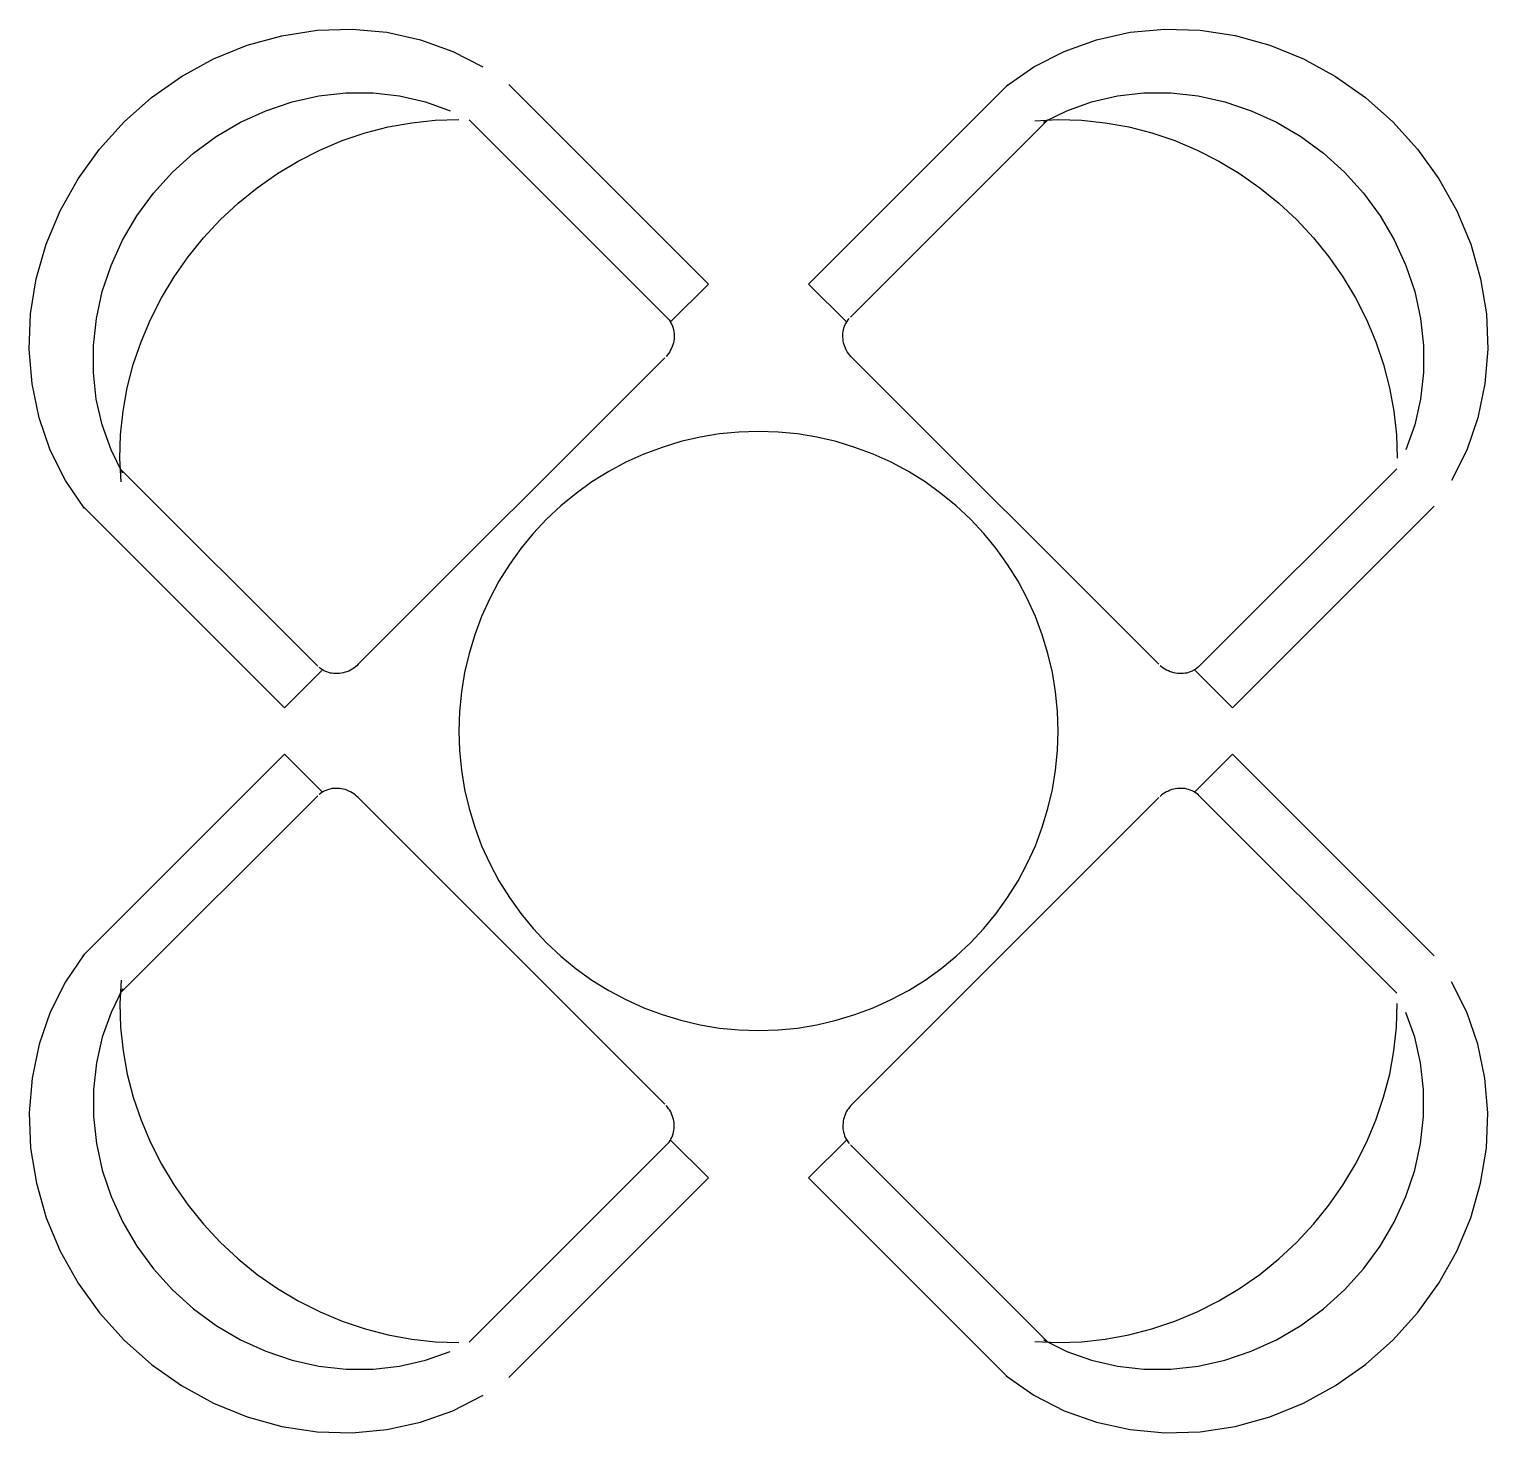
# Model space of a CAD drawing. Extents: x -81148 to 10972, y -53931 to 52487.
# Drawn here: x -23545 to -22085, y -26847 to -25442 of the extents above; entities that cross this region are included whole.
import ezdxf

# ---------------------------------------------------------------- set-up
doc = ezdxf.new("R2010")
doc.units = 0
doc.layers.get('0').update_dxf_attribs({"linetype": 'CONTINUOUS'})

msp = doc.modelspace()

# ---------------------------------------------------------------- linework, layer by layer
for p, q in [((-23326.9, -25457.7), (-23292.3, -25448.2)), ((-23292.3, -25448.2), (-23257, -25442.8)), ((-23257, -25442.8), (-23221.8, -25441.7)), ((-23221.8, -25441.7), (-23187, -25444.8)), ((-23187, -25444.8), (-23153.3, -25452.3)), ((-23153.3, -25452.3), (-23121.1, -25463.9)), ((-22508.9, -25463.9), (-22476.7, -25452.3)), ((-22476.7, -25452.3), (-22443, -25444.8)), ((-22443, -25444.8), (-22408.2, -25441.6)), ((-22408.2, -25441.6), (-22373, -25442.8)), ((-22373, -25442.8), (-22337.8, -25448.1)), ((-22337.8, -25448.1), (-22303.1, -25457.7)), ((-23360.6, -25471.4), (-23326.9, -25457.7)), ((-23121.1, -25463.9), (-23090.9, -25479.4)), ((-22539.2, -25479.4), (-22508.9, -25463.9)), ((-22303.1, -25457.7), (-22269.5, -25471.4)), ((-23392.6, -25488.9), (-23360.6, -25471.4)), ((-22566.9, -25498.7), (-22539.2, -25479.4)), ((-22269.5, -25471.4), (-22237.4, -25488.9)), ((-23422.6, -25510), (-23392.6, -25488.9)), ((-22237.4, -25488.9), (-22207.4, -25510)), ((-23450.2, -25534.4), (-23422.6, -25510)), ((-23282, -25514.5), (-23255.1, -25508.5)), ((-23255.1, -25508.5), (-23228, -25505.5)), ((-23228, -25505.5), (-23200.9, -25505.5)), ((-23200.9, -25505.5), (-23174.3, -25508.5)), ((-23174.3, -25508.5), (-23148.5, -25514.5)), ((-22865.2, -25697), (-23065.1, -25497.1)), ((-22764.8, -25697), (-22564.9, -25497.1)), ((-22481.5, -25514.4), (-22455.7, -25508.5)), ((-22455.7, -25508.5), (-22429.1, -25505.5)), ((-22429.1, -25505.5), (-22402.1, -25505.5)), ((-22402.1, -25505.5), (-22375, -25508.5)), ((-22375, -25508.5), (-22348.1, -25514.5)), ((-22207.4, -25510), (-22179.9, -25534.4)), ((-23333.7, -25534.9), (-23308.3, -25523.3)), ((-23308.3, -25523.3), (-23282, -25514.5)), ((-23148.5, -25514.5), (-23123.7, -25523.3)), ((-22529.8, -25534.9), (-22506.3, -25523.3)), ((-22506.3, -25523.3), (-22481.5, -25514.4)), ((-22348.1, -25514.5), (-22321.8, -25523.3)), ((-22321.8, -25523.3), (-22296.3, -25534.9)), ((-23474.8, -25561.7), (-23450.2, -25534.4)), ((-23357.9, -25549.1), (-23333.7, -25534.9)), ((-23208.8, -25545.6), (-23185.6, -25539.6)), ((-23185.6, -25539.6), (-23162.1, -25535.3)), ((-23162.1, -25535.3), (-23138.6, -25532.9)), ((-23138.6, -25532.9), (-23115, -25532.2)), ((-22907, -25730.1), (-23104.7, -25532.4)), ((-22723, -25730.1), (-22525.4, -25532.4)), ((-22538.4, -25533.3), (-22515, -25532.2)), ((-22515, -25532.2), (-22491.5, -25532.8)), ((-22491.5, -25532.8), (-22467.9, -25535.3)), ((-22467.9, -25535.3), (-22444.4, -25539.6)), ((-22444.4, -25539.6), (-22421.2, -25545.6)), ((-22296.3, -25534.9), (-22272.1, -25549.1)), ((-22179.9, -25534.4), (-22155.2, -25561.7)), ((-23380.7, -25565.8), (-23357.9, -25549.1)), ((-23254.1, -25562.7), (-23231.7, -25553.3)), ((-23231.7, -25553.3), (-23208.8, -25545.6)), ((-22421.2, -25545.6), (-22398.3, -25553.3)), ((-22398.3, -25553.3), (-22376, -25562.7)), ((-22272.1, -25549.1), (-22249.3, -25565.8)), ((-23496.2, -25591.6), (-23474.8, -25561.7)), ((-23401.7, -25584.8), (-23380.7, -25565.8)), ((-23275.8, -25573.7), (-23254.1, -25562.7)), ((-22376, -25562.7), (-22354.2, -25573.7)), ((-22249.3, -25565.8), (-22228.4, -25584.8)), ((-22155.2, -25561.7), (-22133.8, -25591.6)), ((-23296.7, -25586.3), (-23275.8, -25573.7)), ((-22354.2, -25573.7), (-22333.3, -25586.3)), ((-23514, -25623.5), (-23496.2, -25591.6)), ((-23420.6, -25605.8), (-23401.7, -25584.8)), ((-23316.8, -25600.4), (-23296.7, -25586.3)), ((-22333.3, -25586.3), (-22313.2, -25600.4)), ((-22228.4, -25584.8), (-22209.4, -25605.8)), ((-22133.8, -25591.6), (-22116, -25623.5)), ((-23437.3, -25628.5), (-23420.6, -25605.8)), ((-23335.9, -25615.8), (-23316.8, -25600.4)), ((-22313.2, -25600.4), (-22294.1, -25615.8)), ((-22209.4, -25605.8), (-22192.7, -25628.5)), ((-23528, -25657), (-23514, -25623.5)), ((-23353.9, -25632.6), (-23335.9, -25615.8)), ((-22294.1, -25615.8), (-22276.1, -25632.6)), ((-22116, -25623.5), (-22102, -25657)), ((-23451.6, -25652.8), (-23437.3, -25628.5)), ((-23370.6, -25650.6), (-23353.9, -25632.6)), ((-22276.1, -25632.6), (-22259.4, -25650.5)), ((-22192.7, -25628.5), (-22178.5, -25652.7)), ((-23538, -25691.6), (-23528, -25657)), ((-23463.2, -25678.2), (-23451.6, -25652.8)), ((-23386.1, -25669.6), (-23370.6, -25650.6)), ((-22259.4, -25650.5), (-22243.9, -25669.6)), ((-22178.5, -25652.7), (-22166.9, -25678.2)), ((-22102, -25657), (-22092.1, -25691.6)), ((-23400.1, -25689.7), (-23386.1, -25669.6)), ((-22243.9, -25669.6), (-22229.9, -25689.7)), ((-23472, -25704.5), (-23463.2, -25678.2)), ((-22166.9, -25678.2), (-22158, -25704.5)), ((-23543.7, -25726.8), (-23538, -25691.6)), ((-23412.7, -25710.7), (-23400.1, -25689.7)), ((-22903, -25734.8), (-22865.2, -25697)), ((-22727, -25734.8), (-22764.8, -25697)), ((-22229.9, -25689.7), (-22217.3, -25710.7)), ((-22092.1, -25691.6), (-22086.3, -25726.8)), ((-23477.9, -25731.4), (-23472, -25704.5)), ((-23423.7, -25732.4), (-23412.7, -25710.7)), ((-22217.3, -25710.7), (-22206.3, -25732.4)), ((-22158, -25704.5), (-22152.1, -25731.4)), ((-23545.2, -25762.1), (-23543.7, -25726.8)), ((-22907, -25730.1), (-22905.7, -25731.4)), ((-22086.3, -25726.8), (-22084.9, -25762.1)), ((-23480.9, -25758.5), (-23477.9, -25731.4)), ((-23433.1, -25754.8), (-23423.7, -25732.4)), ((-22905.7, -25731.4), (-22904.6, -25732.8)), ((-22904.6, -25732.8), (-22903.6, -25734.3)), ((-22903.6, -25734.3), (-22902.7, -25735.9)), ((-22902.7, -25735.9), (-22901.8, -25737.5)), ((-22901.8, -25737.5), (-22901.1, -25739.2)), ((-22901.1, -25739.2), (-22900.6, -25740.9)), ((-22900.6, -25740.9), (-22900.1, -25742.7)), ((-22900.1, -25742.7), (-22899.7, -25744.5)), ((-22899.7, -25744.5), (-22899.5, -25746.3)), ((-22730.5, -25746.3), (-22730.3, -25744.5)), ((-22730.3, -25744.5), (-22729.9, -25742.7)), ((-22729.9, -25742.7), (-22729.5, -25740.9)), ((-22729.5, -25740.9), (-22728.9, -25739.2)), ((-22728.9, -25739.2), (-22728.2, -25737.5)), ((-22728.2, -25737.5), (-22727.4, -25735.9)), ((-22727.4, -25735.9), (-22726.4, -25734.3)), ((-22726.4, -25734.3), (-22725.4, -25732.8)), ((-22725.4, -25732.8), (-22724.3, -25731.4)), ((-22206.3, -25732.4), (-22196.9, -25754.8)), ((-22152.1, -25731.4), (-22149.1, -25758.5)), ((-23480.9, -25785.5), (-23480.9, -25758.5)), ((-23440.9, -25777.6), (-23433.1, -25754.8)), ((-22901.4, -25759.4), (-22902.1, -25761.2)), ((-22900.7, -25757.6), (-22901.4, -25759.4)), ((-22900.2, -25755.7), (-22900.7, -25757.6)), ((-22899.8, -25753.8), (-22900.2, -25755.7)), ((-22899.6, -25752), (-22899.8, -25753.8)), ((-22899.4, -25750.1), (-22899.6, -25752)), ((-22899.5, -25746.3), (-22899.4, -25748.2)), ((-22899.4, -25748.2), (-22899.4, -25750.1)), ((-22730.6, -25748.2), (-22730.5, -25746.3)), ((-22730.6, -25750.1), (-22730.6, -25748.2)), ((-22730.4, -25752), (-22730.6, -25750.1)), ((-22730.2, -25753.8), (-22730.4, -25752)), ((-22729.8, -25755.7), (-22730.2, -25753.8)), ((-22729.3, -25757.6), (-22729.8, -25755.7)), ((-22728.7, -25759.4), (-22729.3, -25757.6)), ((-22727.9, -25761.2), (-22728.7, -25759.4)), ((-22196.9, -25754.8), (-22189.2, -25777.6)), ((-22149.1, -25758.5), (-22149.1, -25785.5)), ((-23542.3, -25796.9), (-23545.2, -25762.1)), ((-23215.7, -26077.7), (-22908.7, -25770.8)), ((-22906.1, -25767.8), (-22907.4, -25769.3)), ((-22905, -25766.3), (-22906.1, -25767.8)), ((-22903.9, -25764.6), (-22905, -25766.3)), ((-22903, -25762.9), (-22903.9, -25764.6)), ((-22902.1, -25761.2), (-22903, -25762.9)), ((-22727.1, -25762.9), (-22727.9, -25761.2)), ((-22726.1, -25764.6), (-22727.1, -25762.9)), ((-22725, -25766.3), (-22726.1, -25764.6)), ((-22723.9, -25767.8), (-22725, -25766.3)), ((-22722.6, -25769.3), (-22723.9, -25767.8)), ((-22721.3, -25770.8), (-22722.6, -25769.3)), ((-22414.3, -26077.7), (-22721.3, -25770.8)), ((-22084.9, -25762.1), (-22087.7, -25796.9)), ((-23478, -25812.1), (-23480.9, -25785.5)), ((-23446.9, -25800.9), (-23440.9, -25777.6)), ((-22189.2, -25777.6), (-22183.2, -25800.9)), ((-22149.1, -25785.5), (-22152.1, -25812.1)), ((-23535.2, -25830.7), (-23542.3, -25796.9)), ((-23451.1, -25824.3), (-23446.9, -25800.9)), ((-22183.2, -25800.9), (-22178.9, -25824.3)), ((-22087.7, -25796.9), (-22094.8, -25830.7)), ((-23472, -25838), (-23478, -25812.1)), ((-22152.1, -25812.1), (-22158, -25838)), ((-23524, -25863.1), (-23535.2, -25830.7)), ((-23453.6, -25847.9), (-23451.1, -25824.3)), ((-22178.9, -25824.3), (-22176.4, -25847.9)), ((-22094.8, -25830.7), (-22106, -25863.1)), ((-23463.2, -25862.8), (-23472, -25838)), ((-22854.2, -25847), (-22873.5, -25850.2)), ((-22834.6, -25845.1), (-22854.2, -25847)), ((-22815, -25844.5), (-22834.6, -25845.1)), ((-22795.4, -25845.1), (-22815, -25844.5)), ((-22775.8, -25847), (-22795.4, -25845.1)), ((-22756.5, -25850.2), (-22775.8, -25847)), ((-22158, -25838), (-22166.8, -25862.8)), ((-23454.3, -25871.5), (-23453.6, -25847.9)), ((-22911.4, -25860.4), (-22929.8, -25867.3)), ((-22892.7, -25854.7), (-22911.4, -25860.4)), ((-22873.5, -25850.2), (-22892.7, -25854.7)), ((-22737.4, -25854.7), (-22756.5, -25850.2)), ((-22718.6, -25860.4), (-22737.4, -25854.7)), ((-22700.2, -25867.3), (-22718.6, -25860.4)), ((-22176.4, -25847.9), (-22175.7, -25871.4)), ((-23508.7, -25893.5), (-23524, -25863.1)), ((-23451.6, -25886.2), (-23463.2, -25862.8)), ((-23453.2, -25894.8), (-23454.3, -25871.5)), ((-22947.7, -25875.4), (-22965, -25884.7)), ((-22929.8, -25867.3), (-22947.7, -25875.4)), ((-22682.3, -25875.4), (-22700.2, -25867.3)), ((-22665, -25884.7), (-22682.3, -25875.4)), ((-22106, -25863.1), (-22121.3, -25893.5)), ((-23256.3, -26079.5), (-23454, -25881.8)), ((-22965, -25884.7), (-22981.7, -25895)), ((-22648.3, -25895), (-22665, -25884.7)), ((-22373.7, -26079.5), (-22176, -25881.8)), ((-23489.7, -25921.5), (-23508.7, -25893.5)), ((-22981.7, -25895), (-22997.6, -25906.5)), ((-22632.4, -25906.5), (-22648.3, -25895)), ((-23289.5, -26121.2), (-23491.5, -25919.2)), ((-23012.8, -25918.9), (-23027.1, -25932.3)), ((-22997.6, -25906.5), (-23012.8, -25918.9)), ((-22617.2, -25918.9), (-22632.4, -25906.5)), ((-22602.9, -25932.3), (-22617.2, -25918.9)), ((-22340.5, -26121.2), (-22138.6, -25919.2)), ((-23027.1, -25932.3), (-23040.6, -25946.7)), ((-22589.5, -25946.7), (-22602.9, -25932.3)), ((-23040.6, -25946.7), (-23053, -25961.8)), ((-22577, -25961.8), (-22589.5, -25946.7)), ((-23053, -25961.8), (-23064.4, -25977.8)), ((-22565.6, -25977.8), (-22577, -25961.8)), ((-23064.4, -25977.8), (-23074.8, -25994.5)), ((-22555.2, -25994.5), (-22565.6, -25977.8)), ((-23074.8, -25994.5), (-23084.1, -26011.8)), ((-22545.9, -26011.8), (-22555.2, -25994.5)), ((-23084.1, -26011.8), (-23092.2, -26029.7)), ((-22537.8, -26029.7), (-22545.9, -26011.8)), ((-23092.2, -26029.7), (-23099.1, -26048)), ((-22530.9, -26048), (-22537.8, -26029.7)), ((-23099.1, -26048), (-23104.8, -26066.8)), ((-22525.2, -26066.8), (-22530.9, -26048)), ((-23253.6, -26081.8), (-23255, -26080.7)), ((-23218.6, -26080.3), (-23220.2, -26081.5)), ((-23217.1, -26079.1), (-23218.6, -26080.3)), ((-23215.7, -26077.7), (-23217.1, -26079.1)), ((-23104.8, -26066.8), (-23109.2, -26085.9)), ((-22520.8, -26085.9), (-22525.2, -26066.8)), ((-22411.4, -26080.3), (-22412.9, -26079.1)), ((-22409.8, -26081.5), (-22411.4, -26080.3)), ((-22375, -26080.7), (-22376.4, -26081.8)), ((-22373.7, -26079.5), (-22375, -26080.7)), ((-23289.5, -26121.2), (-23252.1, -26083.8)), ((-23252.1, -26082.9), (-23253.6, -26081.8)), ((-23250.6, -26083.8), (-23252.1, -26082.9)), ((-23249, -26084.6), (-23250.6, -26083.8)), ((-23247.3, -26085.3), (-23249, -26084.6)), ((-23245.6, -26085.9), (-23247.3, -26085.3)), ((-23243.8, -26086.4), (-23245.6, -26085.9)), ((-23242, -26086.7), (-23243.8, -26086.4)), ((-23240.1, -26086.9), (-23242, -26086.7)), ((-23238.3, -26087), (-23240.1, -26086.9)), ((-23236.4, -26087), (-23238.3, -26087)), ((-23234.5, -26086.9), (-23236.4, -26087)), ((-23232.6, -26086.6), (-23234.5, -26086.9)), ((-23230.8, -26086.2), (-23232.6, -26086.6)), ((-23228.9, -26085.7), (-23230.8, -26086.2)), ((-23227.1, -26085.1), (-23228.9, -26085.7)), ((-23225.3, -26084.4), (-23227.1, -26085.1)), ((-23223.5, -26083.5), (-23225.3, -26084.4)), ((-23221.8, -26082.5), (-23223.5, -26083.5)), ((-23220.2, -26081.5), (-23221.8, -26082.5)), ((-23109.2, -26085.9), (-23112.4, -26105.3)), ((-22517.6, -26105.3), (-22520.8, -26085.9)), ((-22408.2, -26082.5), (-22409.8, -26081.5)), ((-22406.5, -26083.5), (-22408.2, -26082.5)), ((-22404.7, -26084.3), (-22406.5, -26083.5)), ((-22402.9, -26085.1), (-22404.7, -26084.3)), ((-22401.1, -26085.7), (-22402.9, -26085.1)), ((-22399.3, -26086.2), (-22401.1, -26085.7)), ((-22397.4, -26086.6), (-22399.3, -26086.2)), ((-22395.5, -26086.9), (-22397.4, -26086.6)), ((-22393.6, -26087), (-22395.5, -26086.9)), ((-22391.8, -26087), (-22393.6, -26087)), ((-22389.9, -26086.9), (-22391.8, -26087)), ((-22388, -26086.7), (-22389.9, -26086.9)), ((-22386.2, -26086.4), (-22388, -26086.7)), ((-22384.5, -26085.9), (-22386.2, -26086.4)), ((-22382.7, -26085.3), (-22384.5, -26085.9)), ((-22381, -26084.6), (-22382.7, -26085.3)), ((-22379.4, -26083.8), (-22381, -26084.6)), ((-22377.9, -26082.9), (-22379.4, -26083.8)), ((-22340.5, -26121.2), (-22378, -26083.8)), ((-22376.4, -26081.8), (-22377.9, -26082.9)), ((-23112.4, -26105.3), (-23114.4, -26124.8)), ((-22515.6, -26124.8), (-22517.6, -26105.3)), ((-23114.4, -26124.8), (-23115, -26144.5)), ((-22515, -26144.5), (-22515.6, -26124.8)), ((-23115, -26144.5), (-23114.4, -26164.1)), ((-22515.6, -26164.1), (-22515, -26144.5)), ((-23289.5, -26167.7), (-23491.5, -26369.7)), ((-23289.5, -26167.7), (-23252.1, -26205.2)), ((-23114.4, -26164.1), (-23112.4, -26183.6)), ((-22517.6, -26183.6), (-22515.6, -26164.1)), ((-22340.5, -26167.7), (-22378, -26205.1)), ((-22340.5, -26167.7), (-22138.6, -26369.7)), ((-23112.4, -26183.6), (-23109.2, -26203)), ((-22520.8, -26203), (-22517.6, -26183.6)), ((-23256.3, -26209.5), (-23454, -26407.1)), ((-23253.6, -26207.1), (-23255, -26208.2)), ((-23252.1, -26206.1), (-23253.6, -26207.1)), ((-23250.6, -26205.1), (-23252.1, -26206.1)), ((-23249, -26204.3), (-23250.6, -26205.1)), ((-23247.3, -26203.6), (-23249, -26204.3)), ((-23245.6, -26203), (-23247.3, -26203.6)), ((-23243.8, -26202.6), (-23245.6, -26203)), ((-23242, -26202.2), (-23243.8, -26202.6)), ((-23240.1, -26202), (-23242, -26202.2)), ((-23238.3, -26201.9), (-23240.1, -26202)), ((-23236.4, -26201.9), (-23238.3, -26201.9)), ((-23234.5, -26202.1), (-23236.4, -26201.9)), ((-23232.6, -26202.3), (-23234.5, -26202.1)), ((-23230.7, -26202.7), (-23232.6, -26202.3)), ((-23228.9, -26203.2), (-23230.7, -26202.7)), ((-23227.1, -26203.8), (-23228.9, -26203.2)), ((-23225.3, -26204.6), (-23227.1, -26203.8)), ((-23223.5, -26205.4), (-23225.3, -26204.6)), ((-23221.8, -26206.4), (-23223.5, -26205.4)), ((-23220.2, -26207.5), (-23221.8, -26206.4)), ((-23218.6, -26208.6), (-23220.2, -26207.5)), ((-23217.1, -26209.9), (-23218.6, -26208.6)), ((-23215.7, -26211.2), (-23217.1, -26209.9)), ((-23215.7, -26211.2), (-22908.7, -26518.2)), ((-23109.2, -26203), (-23104.8, -26222.1)), ((-22414.3, -26211.2), (-22721.3, -26518.2)), ((-22525.2, -26222.1), (-22520.8, -26203)), ((-22411.4, -26208.6), (-22412.9, -26209.9)), ((-22409.8, -26207.4), (-22411.4, -26208.6)), ((-22408.2, -26206.4), (-22409.8, -26207.4)), ((-22406.5, -26205.4), (-22408.2, -26206.4)), ((-22404.7, -26204.6), (-22406.5, -26205.4)), ((-22402.9, -26203.8), (-22404.7, -26204.6)), ((-22401.1, -26203.2), (-22402.9, -26203.8)), ((-22399.3, -26202.7), (-22401.1, -26203.2)), ((-22397.4, -26202.3), (-22399.3, -26202.7)), ((-22395.5, -26202.1), (-22397.4, -26202.3)), ((-22393.6, -26201.9), (-22395.5, -26202.1)), ((-22391.8, -26201.9), (-22393.6, -26201.9)), ((-22389.9, -26202), (-22391.8, -26201.9)), ((-22388, -26202.2), (-22389.9, -26202)), ((-22386.2, -26202.6), (-22388, -26202.2)), ((-22384.5, -26203), (-22386.2, -26202.6)), ((-22382.7, -26203.6), (-22384.5, -26203)), ((-22381, -26204.3), (-22382.7, -26203.6)), ((-22379.4, -26205.1), (-22381, -26204.3)), ((-22377.9, -26206.1), (-22379.4, -26205.1)), ((-22376.4, -26207.1), (-22377.9, -26206.1)), ((-22375, -26208.2), (-22376.4, -26207.1)), ((-22373.7, -26209.4), (-22375, -26208.2)), ((-22373.7, -26209.4), (-22176, -26407.1)), ((-23104.8, -26222.1), (-23099.1, -26240.9)), ((-22530.9, -26240.9), (-22525.2, -26222.1)), ((-23099.1, -26240.9), (-23092.2, -26259.3)), ((-22537.8, -26259.3), (-22530.9, -26240.9)), ((-23092.2, -26259.3), (-23084.1, -26277.2)), ((-22545.9, -26277.2), (-22537.8, -26259.3)), ((-23084.1, -26277.2), (-23074.8, -26294.5)), ((-22555.2, -26294.5), (-22545.9, -26277.2)), ((-23074.8, -26294.5), (-23064.4, -26311.1)), ((-22565.6, -26311.1), (-22555.2, -26294.5)), ((-23064.4, -26311.1), (-23053, -26327.1)), ((-22577, -26327.1), (-22565.6, -26311.1)), ((-23053, -26327.1), (-23040.6, -26342.3)), ((-22589.5, -26342.3), (-22577, -26327.1)), ((-23040.6, -26342.3), (-23027.1, -26356.6)), ((-22602.9, -26356.6), (-22589.5, -26342.3)), ((-23027.1, -26356.6), (-23012.8, -26370)), ((-22617.2, -26370), (-22602.9, -26356.6)), ((-23489.7, -26367.5), (-23508.7, -26395.5)), ((-23012.8, -26370), (-22997.6, -26382.5)), ((-22632.4, -26382.5), (-22617.2, -26370)), ((-22997.6, -26382.5), (-22981.7, -26393.9)), ((-22648.3, -26393.9), (-22632.4, -26382.5)), ((-23508.7, -26395.5), (-23524, -26425.9)), ((-23453.2, -26394.1), (-23454.3, -26417.5)), ((-22981.7, -26393.9), (-22965, -26404.3)), ((-22665, -26404.3), (-22648.3, -26393.9)), ((-22106, -26425.9), (-22121.3, -26395.5)), ((-23451.6, -26402.7), (-23463.2, -26426.2)), ((-22965, -26404.3), (-22947.7, -26413.5)), ((-22947.7, -26413.5), (-22929.8, -26421.6)), ((-22700.2, -26421.6), (-22682.3, -26413.5)), ((-22682.3, -26413.5), (-22665, -26404.3)), ((-23524, -26425.9), (-23535.2, -26458.2)), ((-23463.2, -26426.2), (-23472, -26451)), ((-23454.3, -26417.5), (-23453.6, -26441)), ((-22929.8, -26421.6), (-22911.4, -26428.5)), ((-22911.4, -26428.5), (-22892.7, -26434.2)), ((-22737.4, -26434.2), (-22718.6, -26428.5)), ((-22718.6, -26428.5), (-22700.2, -26421.6)), ((-22176.4, -26441), (-22175.7, -26417.5)), ((-22158, -26450.9), (-22166.8, -26426.2)), ((-22094.8, -26458.2), (-22106, -26425.9)), ((-23453.6, -26441), (-23451.1, -26464.6)), ((-22892.7, -26434.2), (-22873.5, -26438.7)), ((-22873.5, -26438.7), (-22854.2, -26441.9)), ((-22854.2, -26441.9), (-22834.6, -26443.8)), ((-22834.6, -26443.8), (-22815, -26444.5)), ((-22815, -26444.5), (-22795.4, -26443.8)), ((-22795.4, -26443.8), (-22775.8, -26441.9)), ((-22775.8, -26441.9), (-22756.5, -26438.7)), ((-22756.5, -26438.7), (-22737.4, -26434.2)), ((-22178.9, -26464.6), (-22176.4, -26441)), ((-23535.2, -26458.2), (-23542.3, -26492.1)), ((-23472, -26451), (-23477.9, -26476.8)), ((-22152.1, -26476.8), (-22158, -26450.9)), ((-22087.7, -26492.1), (-22094.8, -26458.2)), ((-23451.1, -26464.6), (-23446.9, -26488.1)), ((-22183.1, -26488.1), (-22178.9, -26464.6)), ((-23477.9, -26476.8), (-23480.9, -26503.4)), ((-23446.9, -26488.1), (-23440.9, -26511.3)), ((-22189.2, -26511.3), (-22183.1, -26488.1)), ((-22149.1, -26503.4), (-22152.1, -26476.8)), ((-23542.3, -26492.1), (-23545.1, -26526.9)), ((-23480.9, -26503.4), (-23480.9, -26530.4)), ((-22149.1, -26530.4), (-22149.1, -26503.4)), ((-22084.9, -26526.9), (-22087.7, -26492.1)), ((-23440.9, -26511.3), (-23433.1, -26534.2)), ((-22721.3, -26518.2), (-22722.6, -26519.6)), ((-22196.9, -26534.2), (-22189.2, -26511.3)), ((-23545.1, -26526.9), (-23543.7, -26562.1)), ((-23480.9, -26530.4), (-23477.9, -26557.5)), ((-22906.1, -26521.1), (-22907.4, -26519.6)), ((-22905, -26522.7), (-22906.1, -26521.1)), ((-22903.9, -26524.3), (-22905, -26522.7)), ((-22902.9, -26526), (-22903.9, -26524.3)), ((-22902.1, -26527.8), (-22902.9, -26526)), ((-22901.4, -26529.6), (-22902.1, -26527.8)), ((-22900.7, -26531.4), (-22901.4, -26529.6)), ((-22900.2, -26533.2), (-22900.7, -26531.4)), ((-22899.8, -26535.1), (-22900.2, -26533.2)), ((-22729.8, -26533.2), (-22730.2, -26535.1)), ((-22729.3, -26531.4), (-22729.8, -26533.2)), ((-22728.6, -26529.6), (-22729.3, -26531.4)), ((-22727.9, -26527.8), (-22728.6, -26529.6)), ((-22727.1, -26526), (-22727.9, -26527.8)), ((-22726.1, -26524.3), (-22727.1, -26526)), ((-22725, -26522.7), (-22726.1, -26524.3)), ((-22723.9, -26521.1), (-22725, -26522.7)), ((-22722.6, -26519.6), (-22723.9, -26521.1)), ((-22152.1, -26557.5), (-22149.1, -26530.4)), ((-22086.3, -26562.1), (-22084.9, -26526.9)), ((-23433.1, -26534.2), (-23423.7, -26556.5)), ((-22901.1, -26549.8), (-22900.6, -26548)), ((-22900.6, -26548), (-22900.1, -26546.3)), ((-22900.1, -26546.3), (-22899.7, -26544.4)), ((-22899.6, -26537), (-22899.8, -26535.1)), ((-22899.7, -26544.4), (-22899.5, -26542.6)), ((-22899.4, -26538.9), (-22899.6, -26537)), ((-22899.5, -26542.6), (-22899.4, -26540.7)), ((-22899.4, -26540.7), (-22899.4, -26538.9)), ((-22730.4, -26537), (-22730.6, -26538.9)), ((-22730.6, -26538.9), (-22730.6, -26540.7)), ((-22730.6, -26540.7), (-22730.5, -26542.6)), ((-22730.5, -26542.6), (-22730.3, -26544.4)), ((-22730.2, -26535.1), (-22730.4, -26537)), ((-22730.3, -26544.4), (-22729.9, -26546.3)), ((-22729.9, -26546.3), (-22729.4, -26548)), ((-22729.4, -26548), (-22728.9, -26549.8)), ((-22206.3, -26556.5), (-22196.9, -26534.2)), ((-23543.7, -26562.1), (-23537.9, -26597.3)), ((-23477.9, -26557.5), (-23472, -26584.4)), ((-23423.7, -26556.5), (-23412.7, -26578.3)), ((-22907, -26558.8), (-23104.6, -26756.5)), ((-22907, -26558.8), (-22905.7, -26557.5)), ((-22905.7, -26557.5), (-22904.6, -26556.1)), ((-22904.6, -26556.1), (-22903.6, -26554.6)), ((-22903.6, -26554.6), (-22902.7, -26553.1)), ((-22903, -26554.2), (-22865.2, -26592)), ((-22902.7, -26553.1), (-22901.8, -26551.4)), ((-22901.8, -26551.4), (-22901.1, -26549.8)), ((-22727, -26554.2), (-22764.8, -26592)), ((-22728.9, -26549.8), (-22728.2, -26551.4)), ((-22728.2, -26551.4), (-22727.3, -26553.1)), ((-22727.3, -26553.1), (-22726.4, -26554.6)), ((-22726.4, -26554.6), (-22725.4, -26556.1)), ((-22725.4, -26556.1), (-22724.3, -26557.5)), ((-22723, -26558.8), (-22525.4, -26756.5)), ((-22217.3, -26578.2), (-22206.3, -26556.5)), ((-22158, -26584.4), (-22152.1, -26557.5)), ((-22092.1, -26597.3), (-22086.3, -26562.1)), ((-23472, -26584.4), (-23463.1, -26610.7)), ((-23412.7, -26578.3), (-23400.1, -26599.2)), ((-22865.2, -26592), (-23065.1, -26791.8)), ((-22764.8, -26592), (-22564.9, -26791.8)), ((-22229.9, -26599.2), (-22217.3, -26578.2)), ((-22166.9, -26610.7), (-22158, -26584.4)), ((-23537.9, -26597.3), (-23528, -26632)), ((-23400.1, -26599.2), (-23386.1, -26619.3)), ((-22243.9, -26619.3), (-22229.9, -26599.2)), ((-22102, -26631.9), (-22092.1, -26597.3)), ((-23463.1, -26610.7), (-23451.5, -26636.2)), ((-23386.1, -26619.3), (-23370.6, -26638.4)), ((-22259.4, -26638.4), (-22243.9, -26619.3)), ((-22178.5, -26636.2), (-22166.9, -26610.7)), ((-23528, -26632), (-23514, -26665.5)), ((-22116, -26665.5), (-22102, -26631.9)), ((-23451.5, -26636.2), (-23437.3, -26660.4)), ((-23370.6, -26638.4), (-23353.9, -26656.4)), ((-22276.1, -26656.4), (-22259.4, -26638.4)), ((-22192.7, -26660.4), (-22178.5, -26636.2)), ((-23437.3, -26660.4), (-23420.6, -26683.2)), ((-23353.9, -26656.4), (-23335.9, -26673.1)), ((-22294.1, -26673.1), (-22276.1, -26656.4)), ((-22209.4, -26683.2), (-22192.7, -26660.4)), ((-23514, -26665.5), (-23496.2, -26697.4)), ((-23335.9, -26673.1), (-23316.8, -26688.6)), ((-22313.2, -26688.6), (-22294.1, -26673.1)), ((-22133.8, -26697.4), (-22116, -26665.5)), ((-23420.6, -26683.2), (-23401.7, -26704.1)), ((-23316.8, -26688.6), (-23296.7, -26702.6)), ((-22333.3, -26702.6), (-22313.2, -26688.6)), ((-22228.3, -26704.1), (-22209.4, -26683.2)), ((-23496.2, -26697.4), (-23474.8, -26727.2)), ((-23401.7, -26704.1), (-23380.7, -26723.1)), ((-23296.7, -26702.6), (-23275.8, -26715.2)), ((-22354.2, -26715.2), (-22333.3, -26702.6)), ((-22249.3, -26723.1), (-22228.3, -26704.1)), ((-22155.2, -26727.2), (-22133.8, -26697.4)), ((-23380.7, -26723.1), (-23357.9, -26739.8)), ((-23275.8, -26715.2), (-23254, -26726.2)), ((-22376, -26726.2), (-22354.2, -26715.2)), ((-22272.1, -26739.8), (-22249.3, -26723.1)), ((-23474.8, -26727.2), (-23450.2, -26754.5)), ((-23254, -26726.2), (-23231.7, -26735.6)), ((-23231.7, -26735.6), (-23208.8, -26743.3)), ((-22421.2, -26743.3), (-22398.3, -26735.6)), ((-22398.3, -26735.6), (-22376, -26726.2)), ((-22179.8, -26754.5), (-22155.2, -26727.2)), ((-23357.9, -26739.8), (-23333.7, -26754)), ((-23208.8, -26743.3), (-23185.6, -26749.3)), ((-23185.6, -26749.3), (-23162.1, -26753.6)), ((-22467.9, -26753.6), (-22444.4, -26749.3)), ((-22444.4, -26749.3), (-22421.2, -26743.3)), ((-22296.3, -26754), (-22272.1, -26739.8)), ((-23450.2, -26754.5), (-23422.6, -26778.9)), ((-23333.7, -26754), (-23308.3, -26765.6)), ((-23308.3, -26765.6), (-23281.9, -26774.5)), ((-23162.1, -26753.6), (-23138.5, -26756.1)), ((-23148.5, -26774.5), (-23123.7, -26765.7)), ((-23138.5, -26756.1), (-23115, -26756.8)), ((-22538.4, -26755.7), (-22515, -26756.8)), ((-22529.7, -26754.1), (-22506.3, -26765.7)), ((-22515, -26756.8), (-22491.5, -26756.1)), ((-22506.3, -26765.7), (-22481.5, -26774.5)), ((-22491.5, -26756.1), (-22467.9, -26753.6)), ((-22348.1, -26774.5), (-22321.7, -26765.6)), ((-22321.7, -26765.6), (-22296.3, -26754)), ((-22207.4, -26778.9), (-22179.8, -26754.5)), ((-23422.6, -26778.9), (-23392.6, -26800)), ((-23281.9, -26774.5), (-23255.1, -26780.4)), ((-23255.1, -26780.4), (-23227.9, -26783.4)), ((-23200.9, -26783.4), (-23174.3, -26780.4)), ((-23174.3, -26780.4), (-23148.5, -26774.5)), ((-22481.5, -26774.5), (-22455.7, -26780.4)), ((-22455.7, -26780.4), (-22429.1, -26783.4)), ((-22402.1, -26783.4), (-22374.9, -26780.4)), ((-22374.9, -26780.4), (-22348.1, -26774.5)), ((-22237.4, -26800), (-22207.4, -26778.9)), ((-23227.9, -26783.4), (-23200.9, -26783.4)), ((-22566.9, -26790.2), (-22539.2, -26809.5)), ((-22429.1, -26783.4), (-22402.1, -26783.4)), ((-23392.6, -26800), (-23360.5, -26817.5)), ((-23121.1, -26825.1), (-23090.8, -26809.5)), ((-22539.2, -26809.5), (-22508.9, -26825.1)), ((-22269.5, -26817.5), (-22237.4, -26800)), ((-23360.5, -26817.5), (-23326.9, -26831.2)), ((-23153.3, -26836.7), (-23121.1, -26825.1)), ((-22508.9, -26825.1), (-22476.7, -26836.6)), ((-22303.1, -26831.2), (-22269.5, -26817.5)), ((-23326.9, -26831.2), (-23292.2, -26840.8)), ((-23187, -26844.1), (-23153.3, -26836.7)), ((-22476.7, -26836.6), (-22443, -26844.1)), ((-22337.8, -26840.8), (-22303.1, -26831.2)), ((-23292.2, -26840.8), (-23257, -26846.2)), ((-23257, -26846.2), (-23221.8, -26847.3)), ((-23221.8, -26847.3), (-23187, -26844.1)), ((-22443, -26844.1), (-22408.2, -26847.3)), ((-22408.2, -26847.3), (-22373, -26846.2)), ((-22373, -26846.2), (-22337.8, -26840.8))]:
    msp.add_line(p, q)

doc.saveas('drawing.dxf')
